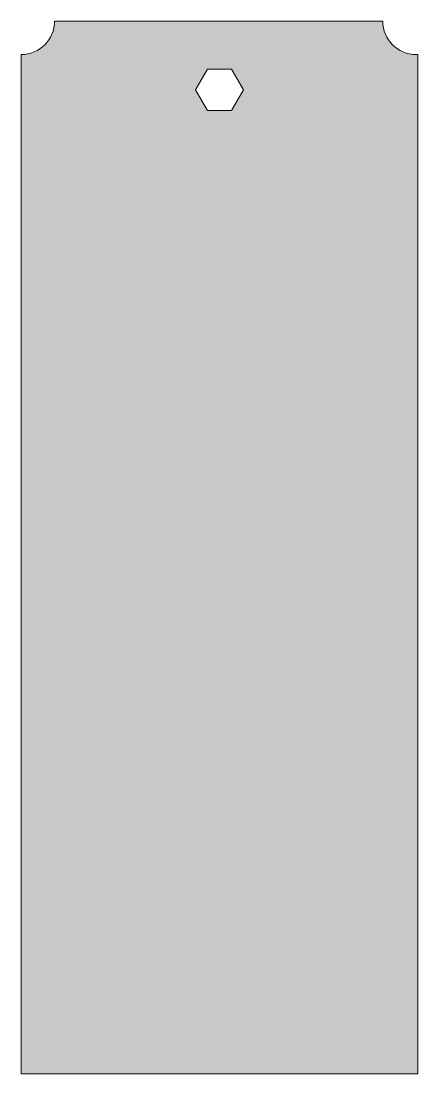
# Model space of a CAD drawing. Header units: centimetres. Extents: x 3.4 to 10.6, y -19.5 to -0.5.
import ezdxf

# ---------------------------------------------------------------- set-up
doc = ezdxf.new("R2010")
doc.units = ezdxf.units.CM
doc.header["$MEASUREMENT"] = 0
doc.layers.add('Layer 1', color=7, linetype='Continuous')

# ---------------------------------------------------------------- blocks, each defined once
blk = doc.blocks.new('block 2')
at = {"layer": 'Layer 1', "true_color": 0xf1ceac}
h = blk.add_hatch(color=31, dxfattribs=at)
h.dxf.hatch_style = 2
edge = h.paths.add_edge_path()
edge.add_spline(control_points=[(10.544, -1.082), (10.209, -1.082), (9.938, -0.811), (9.938, -0.476), (9.938, -0.476), (4.002, -0.476), (4.002, -0.476), (4.002, -0.811), (3.731, -1.082), (3.397, -1.082), (3.397, -1.082), (3.397, -19.539), (3.397, -19.539), (3.397, -19.539), (10.573, -19.539), (10.573, -19.539), (10.573, -19.539), (10.573, -1.081), (10.573, -1.081), (10.563, -1.081), (10.554, -1.082), (10.544, -1.082)], knot_values=[0, 0, 0, 0, 1, 1, 1, 2, 2, 2, 3, 3, 3, 4, 4, 4, 5, 5, 5, 6, 6, 6, 7, 7, 7, 7], degree=3, periodic=1)
h.paths.add_polyline_path([(7.201, -2.096), (6.769, -2.096), (6.552, -1.721), (6.769, -1.346), (7.201, -1.346), (7.418, -1.721)])
at = {"layer": 'Layer 1', "lineweight": 0}
blk.add_lwpolyline([(7.201, -2.096), (6.769, -2.096), (6.552, -1.721), (6.769, -1.346), (7.201, -1.346), (7.418, -1.721), (7.201, -2.096)], dxfattribs=at)
blk.add_open_spline([(10.544, -1.082), (10.209, -1.082), (9.938, -0.811), (9.938, -0.476), (9.938, -0.476), (4.002, -0.476), (4.002, -0.476), (4.002, -0.811), (3.731, -1.082), (3.397, -1.082), (3.397, -1.082), (3.397, -19.539), (3.397, -19.539), (3.397, -19.539), (10.573, -19.539), (10.573, -19.539), (10.573, -19.539), (10.573, -1.081), (10.573, -1.081), (10.563, -1.081), (10.554, -1.082), (10.544, -1.082)], degree=3, knots=[0, 0, 0, 0, 1, 1, 1, 2, 2, 2, 3, 3, 3, 4, 4, 4, 5, 5, 5, 6, 6, 6, 7, 7, 7, 7], dxfattribs=at)

msp = doc.modelspace()

# ---------------------------------------------------------------- block references
at = {"layer": 'Layer 1'}
msp.add_blockref('block 2', (0, 0), dxfattribs=at)

doc.saveas('drawing.dxf')
